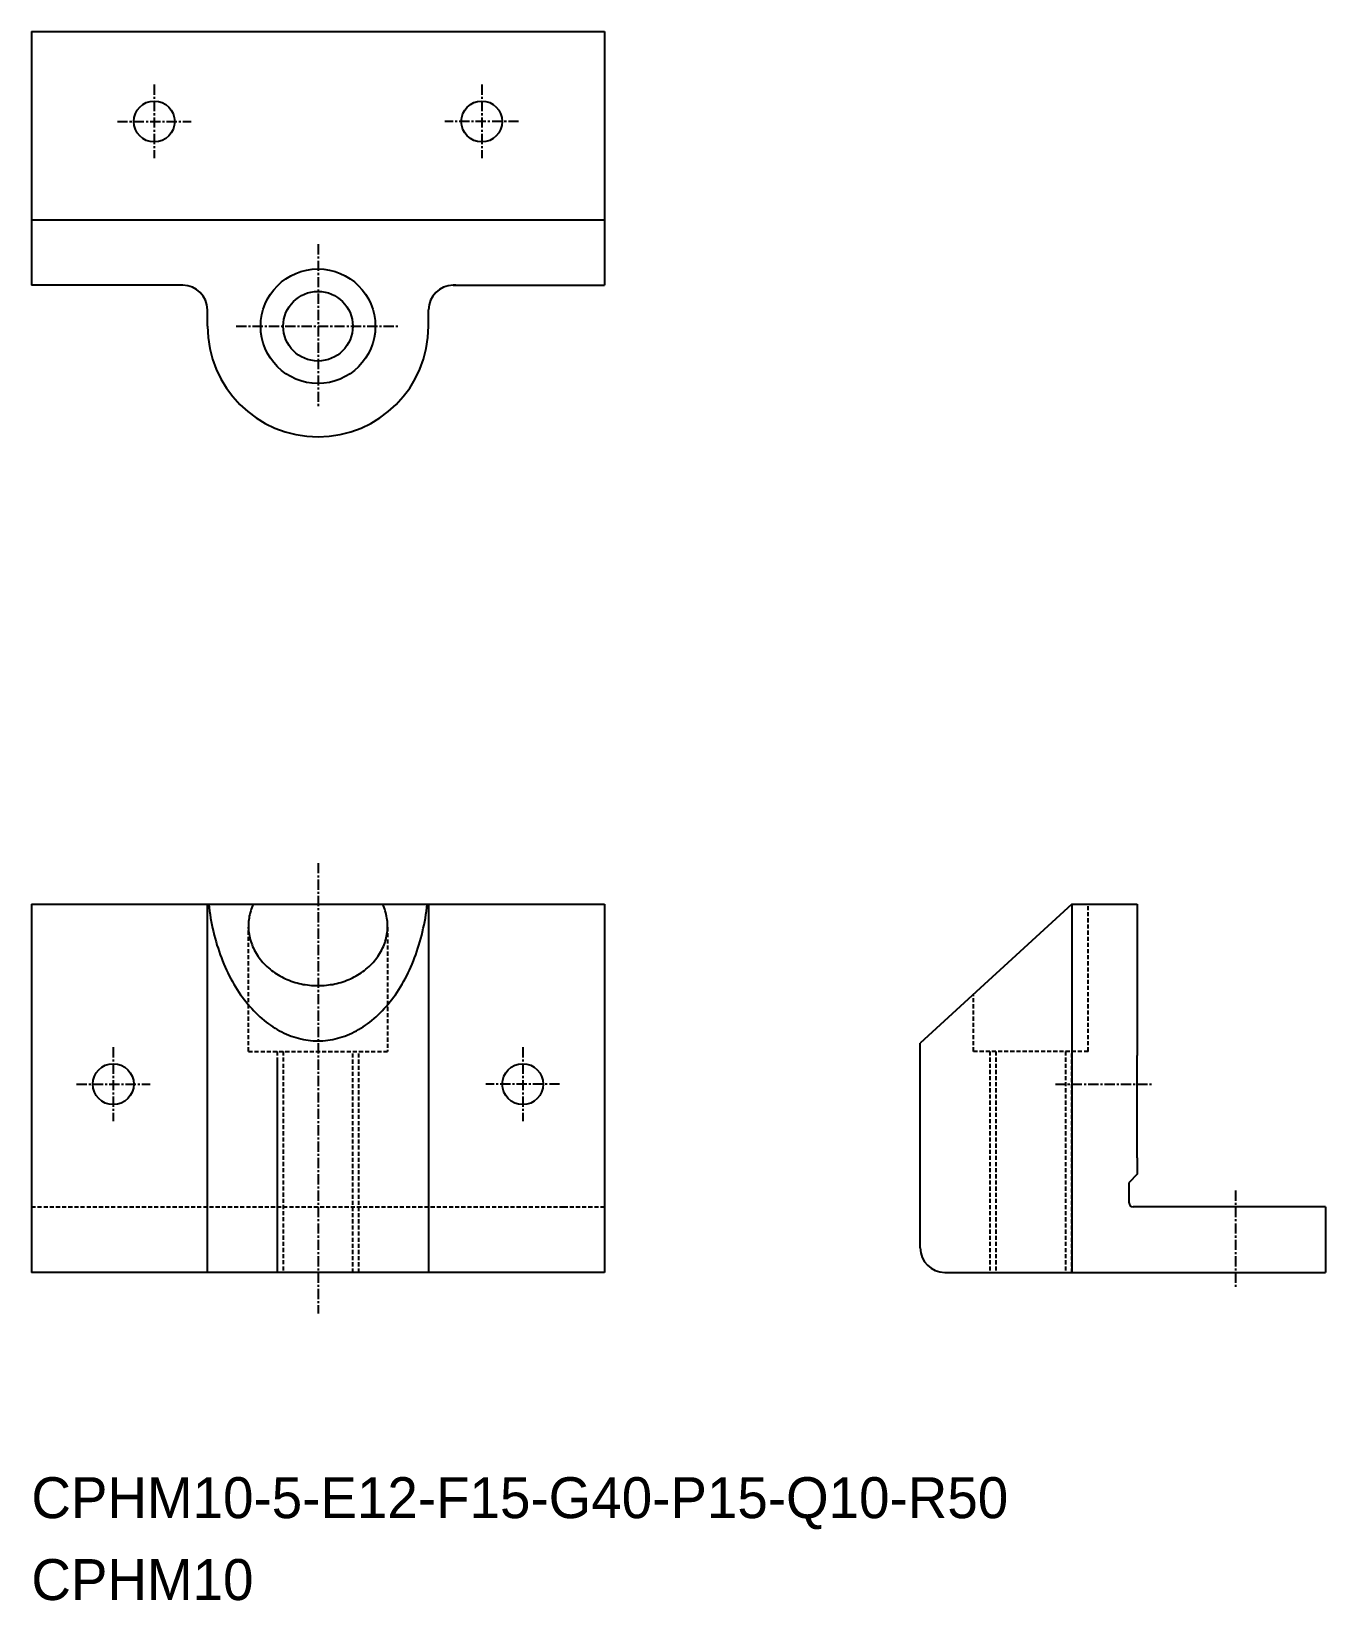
# Model space of a CAD drawing. Extents: x -3868 to -3710, y -792 to -601.
import ezdxf

# ---------------------------------------------------------------- set-up
doc = ezdxf.new("R2010")
doc.units = 0
doc.linetypes.add('CENTER', pattern=[2, 1.25, -0.25, 0.25, -0.25])
doc.linetypes.add('DASHED', pattern=[0.75, 0.5, -0.25])
doc.layers.get('0').update_dxf_attribs({"linetype": 'CONTINUOUS'})
doc.layers.add('CENTER', color=1, linetype='CENTER')

msp = doc.modelspace()

# ---------------------------------------------------------------- linework, layer by layer
at = {"color": 7, "linetype": 'CONTINUOUS'}
for p, q in [((-3867.8, -600.65), (-3867.8, -631.65)), ((-3867.8, -600.65), (-3797.8, -600.65)), ((-3797.8, -600.65), (-3797.8, -631.65)), ((-3867.8, -623.65), (-3797.8, -623.65)), ((-3849.3, -631.65), (-3867.8, -631.65)), ((-3815.97, -631.65), (-3816.3, -631.65)), ((-3816.3, -631.65), (-3797.8, -631.65)), ((-3846.3, -636.65), (-3846.3, -634.65)), ((-3819.3, -634.65), (-3819.3, -634.65)), ((-3819.3, -636.65), (-3819.3, -634.65)), ((-3867.8, -707.21), (-3867.8, -752.21)), ((-3867.8, -707.21), (-3797.8, -707.21)), ((-3846.3, -752.21), (-3846.3, -707.21)), ((-3819.3, -707.21), (-3819.3, -752.21)), ((-3797.8, -707.21), (-3797.8, -752.21)), ((-3740.76, -707.21), (-3759.26, -724.21)), ((-3740.76, -707.21), (-3732.76, -707.21)), ((-3740.76, -707.21), (-3740.76, -752.21)), ((-3732.76, -707.21), (-3732.76, -725.71)), ((-3846.3, -752.21), (-3846.3, -722.21)), ((-3759.26, -749.21), (-3759.26, -724.21)), ((-3732.76, -738.21), (-3732.76, -725.71)), ((-3732.76, -738.21), (-3732.76, -740.21)), ((-3732.76, -740.21), (-3733.76, -741.21)), ((-3733.76, -743.71), (-3733.76, -741.21)), ((-3731.76, -744.21), (-3733.26, -744.21)), ((-3709.76, -744.21), (-3731.76, -744.21)), ((-3709.76, -744.21), (-3709.76, -752.21)), ((-3797.8, -752.21), (-3867.8, -752.21)), ((-3756.26, -752.21), (-3709.76, -752.21))]:
    msp.add_line(p, q, dxfattribs=at)
at = {"color": 3, "linetype": 'DASHED'}
for p, q in [((-3738.76, -725.21), (-3738.76, -707.21)), ((-3841.3, -725.21), (-3841.3, -710.03)), ((-3824.3, -710.03), (-3824.3, -725.21)), ((-3752.76, -725.21), (-3752.76, -718.24)), ((-3841.3, -725.21), (-3824.3, -725.21)), ((-3837.8, -725.21), (-3837.8, -752.21)), ((-3837.8, -726.21), (-3837.8, -752.21)), ((-3837.05, -725.21), (-3837.05, -752.21)), ((-3828.55, -752.21), (-3828.55, -725.21)), ((-3827.8, -752.21), (-3827.8, -725.21)), ((-3738.76, -725.21), (-3752.76, -725.21)), ((-3750.76, -725.22), (-3750.76, -752.21)), ((-3750.01, -725.22), (-3750.01, -752.21)), ((-3741.51, -725.22), (-3741.51, -752.21)), ((-3740.76, -752.21), (-3740.76, -725.21)), ((-3867.8, -744.21), (-3802.8, -744.21)), ((-3802.8, -744.21), (-3797.8, -744.21))]:
    msp.add_line(p, q, dxfattribs=at)
at = {"color": 7, "linetype": 'CONTINUOUS'}
for points in [[(-3846.14, -707.21, 0), (-3846.1, -707.64, 0), (-3846.04, -708.07, 0), (-3845.98, -708.5, 0), (-3845.91, -708.92, 0), (-3845.83, -709.34, 0), (-3845.75, -709.76, 0), (-3845.67, -710.18, 0), (-3845.57, -710.6, 0), (-3845.47, -711.01, 0), (-3845.37, -711.42, 0), (-3845.25, -711.82, 0), (-3845.14, -712.22, 0), (-3845.01, -712.62, 0), (-3844.88, -713.01, 0), (-3844.74, -713.4, 0), (-3844.6, -713.79, 0), (-3844.45, -714.16, 0), (-3844.3, -714.54, 0), (-3844.14, -714.91, 0), (-3843.97, -715.27, 0), (-3843.8, -715.63, 0), (-3843.63, -715.98, 0), (-3843.45, -716.33, 0), (-3843.26, -716.67, 0), (-3843.07, -717.01, 0), (-3842.87, -717.34, 0), (-3842.67, -717.66, 0), (-3842.46, -717.98, 0), (-3842.25, -718.29, 0), (-3842.04, -718.59, 0), (-3841.82, -718.88, 0), (-3841.59, -719.17, 0), (-3841.36, -719.45, 0), (-3841.13, -719.73, 0), (-3840.89, -719.99, 0), (-3840.65, -720.25, 0), (-3840.4, -720.5, 0), (-3840.16, -720.74, 0), (-3839.9, -720.98, 0), (-3839.65, -721.2, 0), (-3839.39, -721.42, 0), (-3839.12, -721.63, 0), (-3838.86, -721.83, 0), (-3838.59, -722.02, 0), (-3838.32, -722.2, 0), (-3838.04, -722.38, 0), (-3837.77, -722.54, 0), (-3837.49, -722.7, 0), (-3837.21, -722.84, 0), (-3836.92, -722.98, 0), (-3836.64, -723.11, 0), (-3836.35, -723.23, 0), (-3836.06, -723.34, 0), (-3835.77, -723.44, 0), (-3835.48, -723.53, 0), (-3835.18, -723.61, 0), (-3834.89, -723.69, 0), (-3834.59, -723.75, 0), (-3834.29, -723.8, 0), (-3834, -723.85, 0), (-3833.7, -723.88, 0), (-3833.4, -723.9, 0), (-3833.1, -723.92, 0), (-3832.8, -723.92, 0), (-3832.5, -723.92, 0), (-3832.2, -723.9, 0), (-3831.9, -723.88, 0), (-3831.61, -723.85, 0), (-3831.31, -723.8, 0), (-3831.01, -723.75, 0), (-3830.72, -723.69, 0), (-3830.42, -723.61, 0), (-3830.13, -723.53, 0), (-3829.83, -723.44, 0), (-3829.54, -723.34, 0), (-3829.25, -723.23, 0), (-3828.97, -723.11, 0), (-3828.68, -722.98, 0), (-3828.4, -722.84, 0), (-3828.12, -722.7, 0), (-3827.84, -722.54, 0), (-3827.56, -722.38, 0), (-3827.28, -722.2, 0), (-3827.01, -722.02, 0), (-3826.74, -721.83, 0), (-3826.48, -721.63, 0), (-3826.22, -721.42, 0), (-3825.96, -721.2, 0), (-3825.7, -720.98, 0), (-3825.45, -720.74, 0), (-3825.2, -720.5, 0), (-3824.95, -720.25, 0), (-3824.71, -719.99, 0), (-3824.47, -719.73, 0), (-3824.24, -719.45, 0), (-3824.01, -719.17, 0), (-3823.79, -718.88, 0), (-3823.57, -718.59, 0), (-3823.35, -718.29, 0), (-3823.14, -717.98, 0), (-3822.93, -717.66, 0), (-3822.73, -717.34, 0), (-3822.53, -717.01, 0), (-3822.34, -716.67, 0), (-3822.16, -716.33, 0), (-3821.97, -715.98, 0), (-3821.8, -715.63, 0), (-3821.63, -715.27, 0), (-3821.46, -714.91, 0), (-3821.3, -714.54, 0), (-3821.15, -714.16, 0), (-3821, -713.79, 0), (-3820.86, -713.4, 0), (-3820.72, -713.01, 0), (-3820.59, -712.62, 0), (-3820.47, -712.22, 0), (-3820.35, -711.82, 0), (-3820.24, -711.42, 0), (-3820.13, -711.01, 0), (-3820.03, -710.6, 0), (-3819.94, -710.18, 0), (-3819.85, -709.76, 0), (-3819.77, -709.34, 0), (-3819.69, -708.92, 0), (-3819.62, -708.5, 0), (-3819.56, -708.07, 0), (-3819.51, -707.64, 0), (-3819.46, -707.21, 0)], [(-3840.7, -707.21, 0), (-3840.79, -707.42, 0), (-3840.88, -707.62, 0), (-3840.95, -707.84, 0), (-3841.02, -708.05, 0), (-3841.09, -708.27, 0), (-3841.14, -708.48, 0), (-3841.19, -708.7, 0), (-3841.22, -708.92, 0), (-3841.26, -709.14, 0), (-3841.28, -709.36, 0), (-3841.29, -709.58, 0), (-3841.3, -709.8, 0), (-3841.3, -710.03, 0), (-3841.29, -710.25, 0), (-3841.27, -710.47, 0), (-3841.25, -710.69, 0), (-3841.22, -710.91, 0), (-3841.18, -711.13, 0), (-3841.13, -711.35, 0), (-3841.08, -711.56, 0), (-3841.01, -711.78, 0), (-3840.94, -711.99, 0), (-3840.86, -712.2, 0), (-3840.78, -712.41, 0), (-3840.68, -712.62, 0), (-3840.58, -712.82, 0), (-3840.48, -713.03, 0), (-3840.36, -713.22, 0), (-3840.24, -713.42, 0), (-3840.11, -713.61, 0), (-3839.98, -713.8, 0), (-3839.83, -713.99, 0), (-3839.69, -714.17, 0), (-3839.53, -714.35, 0), (-3839.37, -714.52, 0), (-3839.2, -714.69, 0), (-3839.03, -714.85, 0), (-3838.85, -715.01, 0), (-3838.66, -715.17, 0), (-3838.47, -715.32, 0), (-3838.28, -715.47, 0), (-3838.08, -715.61, 0), (-3837.87, -715.74, 0), (-3837.66, -715.87, 0), (-3837.45, -716, 0), (-3837.23, -716.11, 0), (-3837.01, -716.23, 0), (-3836.78, -716.33, 0), (-3836.55, -716.43, 0), (-3836.32, -716.53, 0), (-3836.08, -716.62, 0), (-3835.84, -716.7, 0), (-3835.6, -716.78, 0), (-3835.35, -716.85, 0), (-3835.1, -716.91, 0), (-3834.85, -716.97, 0), (-3834.6, -717.02, 0), (-3834.35, -717.06, 0), (-3834.09, -717.1, 0), (-3833.83, -717.13, 0), (-3833.58, -717.15, 0), (-3833.32, -717.17, 0), (-3833.06, -717.18, 0), (-3832.8, -717.18, 0), (-3832.54, -717.18, 0), (-3832.28, -717.17, 0), (-3832.03, -717.15, 0), (-3831.77, -717.13, 0), (-3831.51, -717.1, 0), (-3831.26, -717.06, 0), (-3831, -717.02, 0), (-3830.75, -716.97, 0), (-3830.5, -716.91, 0), (-3830.25, -716.85, 0), (-3830.01, -716.78, 0), (-3829.76, -716.7, 0), (-3829.52, -716.62, 0), (-3829.29, -716.53, 0), (-3829.05, -716.43, 0), (-3828.82, -716.33, 0), (-3828.59, -716.23, 0), (-3828.37, -716.11, 0), (-3828.15, -716, 0), (-3827.94, -715.87, 0), (-3827.73, -715.74, 0), (-3827.52, -715.61, 0), (-3827.32, -715.47, 0), (-3827.13, -715.32, 0), (-3826.94, -715.17, 0), (-3826.75, -715.01, 0), (-3826.57, -714.85, 0), (-3826.4, -714.69, 0), (-3826.23, -714.52, 0), (-3826.07, -714.35, 0), (-3825.92, -714.17, 0), (-3825.77, -713.99, 0), (-3825.63, -713.8, 0), (-3825.49, -713.61, 0), (-3825.36, -713.42, 0), (-3825.24, -713.22, 0), (-3825.13, -713.03, 0), (-3825.02, -712.82, 0), (-3824.92, -712.62, 0), (-3824.82, -712.41, 0), (-3824.74, -712.2, 0), (-3824.66, -711.99, 0), (-3824.59, -711.78, 0), (-3824.53, -711.56, 0), (-3824.47, -711.35, 0), (-3824.42, -711.13, 0), (-3824.38, -710.91, 0), (-3824.35, -710.69, 0), (-3824.33, -710.47, 0), (-3824.31, -710.25, 0), (-3824.3, -710.03, 0), (-3824.3, -709.8, 0), (-3824.31, -709.58, 0), (-3824.32, -709.36, 0), (-3824.35, -709.14, 0), (-3824.38, -708.92, 0), (-3824.42, -708.7, 0), (-3824.46, -708.48, 0), (-3824.52, -708.27, 0), (-3824.58, -708.05, 0), (-3824.65, -707.84, 0), (-3824.73, -707.62, 0), (-3824.81, -707.42, 0), (-3824.9, -707.21, 0)]]:
    msp.add_polyline3d(points, dxfattribs=at)
for centre, radius in [((-3852.8, -611.65), 2.5), ((-3812.8, -611.65), 2.5), ((-3832.8, -636.65), 7), ((-3832.8, -636.65), 4.25), ((-3857.8, -729.21), 2.5), ((-3807.8, -729.21), 2.5)]:
    msp.add_circle(centre, radius, dxfattribs=at)
for centre, radius, start, end in [((-3849.3, -634.65), 3, 0, 90), ((-3816.3, -634.65), 3, 90, 180), ((-3832.8, -636.65), 13.5, 180, 0), ((-3733.26, -743.71), 0.5, 180, 270), ((-3756.26, -749.21), 3, 180, 270)]:
    msp.add_arc(centre, radius, start, end, dxfattribs=at)
at = {"layer": 'CENTER', "color": 1, "linetype": 'CENTER'}
for p, q in [((-3852.8, -607.15), (-3852.8, -616.15)), ((-3812.8, -607.15), (-3812.8, -616.15)), ((-3857.3, -611.65), (-3848.3, -611.65)), ((-3808.3, -611.65), (-3817.3, -611.65)), ((-3832.8, -626.65), (-3832.8, -646.65)), ((-3842.8, -636.65), (-3822.8, -636.65)), ((-3832.8, -702.21), (-3832.8, -757.21)), ((-3857.8, -724.71), (-3857.8, -733.71)), ((-3807.8, -724.71), (-3807.8, -733.71)), ((-3862.3, -729.21), (-3853.3, -729.21)), ((-3803.3, -729.21), (-3812.3, -729.21)), ((-3742.76, -729.21), (-3730.76, -729.21)), ((-3720.76, -742.21), (-3720.76, -754.21))]:
    msp.add_line(p, q, dxfattribs=at)

# ---------------------------------------------------------------- texts
at = {"color": 7, "linetype": 'CONTINUOUS'}
for s, p in [('CPHM10-5-E12-F15-G40-P15-Q10-R50', (-3867.8, -782.21)), ('CPHM10', (-3867.8, -792.21))]:
    msp.add_text(s, height=5, dxfattribs=at).set_placement(p)

doc.saveas('drawing.dxf')
